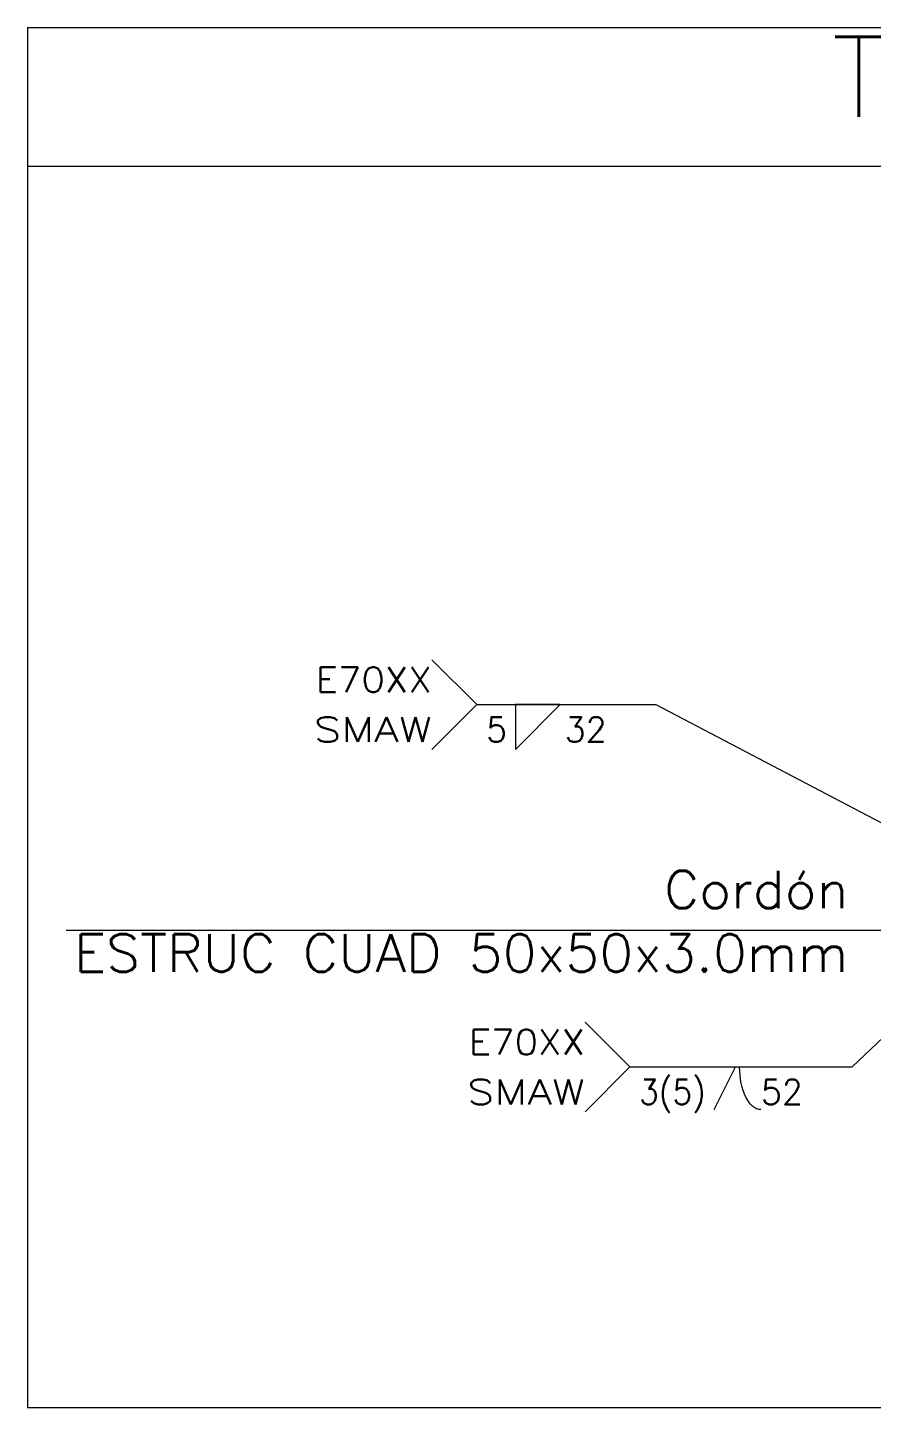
# Model space of a CAD drawing. Header units: millimetres. Extents: x 3028.5 to 3057.3, y 108.4 to 144.6.
# Drawn here: x 3031.27 to 3035.78, y 121.17 to 128.55 of the extents above; entities that cross this region are included whole.
import ezdxf
from ezdxf.enums import TextEntityAlignment as Align

# ---------------------------------------------------------------- set-up
doc = ezdxf.new("R2010")
doc.units = ezdxf.units.MM
for name, color, linetype, lineweight in [('DESCRIPCION_DE_LA_UNION', 7, 'Continuous', 15), ('RECUADRO_DE_DETALLE', 20, 'Continuous', 15), ('SIMBOLOS_UTILIZADOS_EN_LAS_SOLDADURAS', 140, 'Continuous', 0), ('TEXTOS', 2, 'Continuous', 9)]:
    doc.layers.add(name, color=color, linetype=linetype, lineweight=lineweight)
doc.styles.add('CYPETXT_romans', font='romans__.ttf', dxfattribs={"height": 0.2})

msp = doc.modelspace()

# ---------------------------------------------------------------- linework, layer by layer
at = {"layer": 'RECUADRO_DE_DETALLE', "lineweight": 5}
for p, q in [((3031.27187, 128.55016), (3041.63931, 128.55016)), ((3031.27187, 128.55016), (3031.27187, 121.17146)), ((3031.27187, 127.80933), (3041.63931, 127.80933)), ((3031.27187, 121.17146), (3041.63931, 121.17146))]:
    msp.add_line(p, q, dxfattribs=at)
at = {"layer": 'SIMBOLOS_UTILIZADOS_EN_LAS_SOLDADURAS'}
for p, q in [((3033.67227, 124.93007), (3033.43249, 125.16985)), ((3033.67227, 124.93007), (3033.43249, 124.69029)), ((3033.67227, 124.93007), (3034.62939, 124.93007)), ((3034.62939, 124.93007), (3036.20998, 124.1009)), ((3035.67802, 122.99185), (3036.50477, 123.77816)), ((3034.49031, 122.99185), (3034.25054, 123.23163)), ((3034.49031, 122.99185), (3034.25054, 122.75207)), ((3034.49031, 122.99185), (3035.67802, 122.99185)), ((3034.9399, 122.76406), (3035.0538, 122.99185))]:
    msp.add_line(p, q, dxfattribs=at)
msp.add_lwpolyline([(3033.87808, 124.93007), (3033.87808, 124.69029), (3034.11786, 124.93007), (3033.87808, 124.93007)], close=True, dxfattribs=at)
msp.add_lwpolyline([(3035.19047, 122.76406), (3035.17931, 122.76516), (3035.16825, 122.76844), (3035.15741, 122.77387), (3035.14689, 122.7814), (3035.13678, 122.79096), (3035.12719, 122.80245), (3035.11822, 122.81577), (3035.10993, 122.83078), (3035.10243, 122.84734), (3035.09577, 122.8653), (3035.09002, 122.88447), (3035.08525, 122.90468), (3035.08148, 122.92573), (3035.07876, 122.94741), (3035.07712, 122.96952), (3035.07658, 122.99185)], dxfattribs=at)
at = {"layer": 'TEXTOS'}
msp.add_line((3035.95817, 123.72118), (3031.47785, 123.72118), dxfattribs=at)

# ---------------------------------------------------------------- texts
at = {"layer": 'DESCRIPCION_DE_LA_UNION', "style": 'CYPETXT_romans', "width": 0.836736}
msp.add_text('Tipo 3', height=0.426667, dxfattribs=at).set_placement((3035.56871, 128.07346), (3037.34671, 128.07346), align=Align.FIT)
at = {"layer": 'SIMBOLOS_UTILIZADOS_EN_LAS_SOLDADURAS', "style": 'CYPETXT_romans'}
for s, height, width, p, p2 in [('E70XX', 0.133333, 0.977216, (3032.81106, 124.99673), (3033.43249, 124.99673)), ('SMAW', 0.133333, 1.144981, (3032.80107, 124.73007), (3033.43249, 124.73007)), ('5', 0.13333, 0.871286, (3033.72222, 124.73007), (3033.83412, 124.73007)), ('32', 0.133333, 0.871286, (3034.14184, 124.73007), (3034.36563, 124.73007)), ('E70XX', 0.133333, 0.977216, (3033.62911, 123.05852), (3034.25054, 123.05852)), ('3(5)', 0.133333, 0.811352, (3034.54027, 122.79185), (3034.89594, 122.79185)), ('SMAW', 0.133333, 1.144981, (3033.61912, 122.79185), (3034.25054, 122.79185)), ('52', 0.133333, 0.871286, (3035.19047, 122.79185), (3035.41427, 122.79185))]:
    msp.add_text(s, height=height, dxfattribs=dict(at, width=width)).set_placement(p, p2, align=Align.FIT)
at = {"layer": 'TEXTOS', "style": 'CYPETXT_romans'}
for s, width, p, p2 in [('Cordón', 0.896556, (3034.67235, 123.84102), (3035.65844, 123.84102)), ('ESTRUC CUAD 50x50x3.0mm', 0.905151, (3031.51925, 123.50134), (3035.65844, 123.50134))]:
    msp.add_text(s, height=0.2, dxfattribs=dict(at, width=width)).set_placement(p, p2, align=Align.FIT)

doc.saveas('drawing.dxf')
